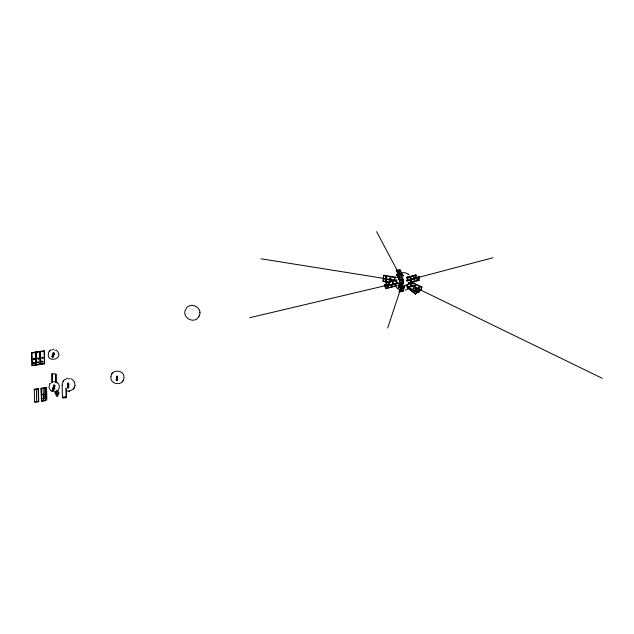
<?xml version="1.0" encoding="UTF-8"?>
<svg xmlns="http://www.w3.org/2000/svg" width="634" height="634" viewBox="0 0 634 634"><rect width="100%" height="100%" fill="white"/><g stroke="black" fill="none" stroke-linecap="round" stroke-linejoin="round"><path stroke-width="0.95" d="M199.116 315.978C195.24 325.179 180.698 317.618 185.841 309.186C190.002 300.651 203.672 307.91 199.052 316.104M389.926 282.487L383.079 281.393L383.602 278.556M394.847 280.767L383.11 278.889L383.118 278.413L396.099 280.125A8.504 6.768 32.4 0 0 397.098 282.51M396.519 277.296L383.808 275.267L383.8 275.742L395.537 277.621M68.583 387.636L68.583 387.913A6.15 1.133 2.6 0 1 67.497 387.849L67.505 387.437A6.498 0.436 -86.7 0 1 67.687 383.578L67.909 383.047M117.338 380.654A6.15 1.133 2.6 0 1 116.315 380.59L116.323 380.178A6.498 0.436 -86.7 0 1 116.513 376.319A6.15 1.133 2.6 0 0 117.528 376.382M117.409 380.384L117.623 380.123A3.257 0.602 2.6 0 1 116.537 380.059L116.315 380.59M402.78 275.188L402.764 275.655L401.053 275.806M117.591 376.382L117.567 376.818A6.498 0.436 -86.7 0 0 117.409 380.265M116.696 376.295L116.537 380.059M67.893 383.229L67.497 387.849M391.019 285.046L391.63 285.585L391.931 285.007M75.05 385.535L74.305 381.47L71.214 378.664M110.95 376.588C109.547 384.878 123.559 386.526 123.915 377.935C125.033 369.685 111.378 368.655 110.974 376.477M62.172 383.61L63.923 380.091L67.6 378.189M69.352 391.099L73.282 389.181L75.034 385.662M406.275 280.696L415.199 278.342L415.722 274.91L416.332 275.251L415.809 278.683L406.885 281.036M408.93 282.621L418.4 280.125L418.916 276.693L419.526 277.034L419.011 280.466L410.079 282.819M383.11 278.889L383.808 275.267M383.079 281.393L383.768 278.247M418.567 292.607L419.645 289.255L418.567 292.607L414.279 290.523M413.091 286.623L420.802 290.372L421.879 287.02L411.601 282.019M420.802 290.372L421.879 287.02M53.288 356.562L53.898 354.477M52.313 356.165L52.804 354.62M411.846 282.154L411.831 282.185A8.504 6.277 45 0 1 411.403 284.642M54.152 388.317L54.476 387.295M52.947 356.546C52.947 358.479 51.085 355.951 52.86 354.438M52.994 357.267L53.842 354.786M53.676 389.625L54.08 388.357M52.947 388.468L52.662 389.371L53.652 389.696M54.017 388.824L52.876 391.527L51.885 391.202L54.247 384.743M53.145 387.842L53.938 385.599M52.876 391.527L54.413 387.493M54.159 388.111L54.524 387.144M52.725 354.683L53.502 352.536M54.405 387.342L54.873 385.94L54.104 387.778L53.105 387.445M52.891 354.184C52.725 352.813 54.881 353.344 53.945 354.485M53.922 354.564L54.207 353.701M403.581 282.217L401.956 287.139L398.279 287.685L399.721 281.948M398.279 287.685L400.181 281.94M404.825 285.665L402.931 291.41L399.254 291.957L400.419 287.036M399.254 291.957L400.878 287.028M387.675 328.032L401.821 285.189M401.956 287.139L403.398 281.401M402.931 291.41L404.365 285.665M53.811 385.979L54.841 385.932M411.815 282.241L411.648 282.637M413.875 277.383C415.69 277.795 412.195 276.345 413.883 277.24M413.875 279.879C415.397 280.727 412.393 278.746 413.891 279.737M417.069 279.166C418.543 280.062 415.587 278.009 417.085 279.023M53.914 388.571L54.603 386.883M54.572 391.796L56.577 396.068L57.528 396.25L58.914 392.874L57.71 390.314M51.98 357.013L52.281 356.292L52.812 356.498M51.885 391.202L52.646 389.403M52.994 389.49L54.128 386.788L54.936 388.491M68.583 387.913L68.805 387.382A3.257 0.602 2.6 0 1 67.719 387.319M411.371 284.714L411.244 284.975A8.749 6.451 45 0 0 411.632 282.677M49.143 351.482C43.532 364.281 66.396 359.518 56.267 350.039M49.824 383.839L48.945 387.422L50.665 390.695M395.148 277.256L394.998 277.652A8.504 7.188 0.7 0 0 394.562 280.069M56.125 382.881L55.943 374.147L52.043 373.672L51.964 382.936M55.943 374.147L55.847 382.453M395.006 277.534L394.776 278.033A8.749 7.394 0.7 0 0 394.308 280.553M74.344 387.699L73.948 388.365M416.213 289.762L417.101 290.229L416.221 290.087M396.797 285.91L385.868 288.502L384.331 285.332L384.624 284.872C396.615 285.007 384.822 283.763 389.221 283.778M398.318 283.525L387.39 286.108L385.852 282.938L397.074 279.895M385.868 288.502L397.09 285.458M387.39 286.108L398.612 283.065M111.798 374.076L112.075 373.648M62.98 381.335L63.249 380.907M122.774 381.105L123.044 380.677M49.214 351.379L49.714 350.784M49.896 383.736L50.395 383.142M58.304 389.918C60.079 387.683 59.501 384.085 57.123 382.508L57.401 382.714M63.408 380.693L63.733 380.289M73.465 388.975L73.798 388.579M112.226 373.434L112.559 373.038M122.291 381.723L122.616 381.319M49.674 350.832L50.696 350M416.633 288.494L416.887 288.977L414.224 291.545L413.97 291.061L416.633 288.494L408.375 282.265M417.949 291.046L418.202 291.537L415.539 294.105L415.286 293.613L417.949 291.046L415.698 289.35M414.684 290.697C413.677 292.115 416.498 290.974 414.977 290.61M410.634 285.791C409.39 287.368 412.599 285.886 410.634 285.791A8.504 6.72 -27.3 0 1 407.924 288.359M407.456 289.247L405.094 290.174M406.79 277.264L415.722 274.91M399.222 279.531L402.899 278.984M406.513 277.843L416.332 275.251M415.341 277.637L418.916 276.693M415.952 277.977L419.526 277.034M410.705 279.443L413.574 278.683M415.484 278.183L492.99 257.753M412.377 289.635L411.862 289.413M385.852 282.938L396.781 280.355M384.331 285.332L387.065 284.682M249.741 317.713L387.715 285.086M391.138 285.165C389.696 285.554 392.367 286.655 391.519 285.316M400.355 275.243L402.796 274.982M398.136 274.419L396.305 270.258L399.975 269.704L403.137 275.616M396.337 271.043L400.006 270.496L403.169 276.4M399.658 281.076L396.464 274.379L400.22 273.904L399.729 274.245M396.496 275.164L400.173 274.617L403.327 280.521M398.097 286.869L401.774 286.322M399.071 291.141L402.741 290.594M31.7 352.639L35.464 352.076L35.678 352.536L35.948 365.144L32.183 365.699L31.7 352.639L32.183 365.699M36.043 351.989L39.807 351.434L40.021 351.894L40.283 364.495L36.526 365.057L36.043 351.989L36.526 365.057M40.386 351.347L44.142 350.784L44.364 351.244L44.626 363.853L40.861 364.407L40.386 351.347L40.861 364.407M31.914 353.098L35.678 352.536M36.257 352.449L40.021 351.894M40.6 351.807L44.364 351.244M31.962 365.239L35.726 364.685L35.948 365.144M36.304 364.598L40.069 364.035L40.283 364.495M40.647 363.948L44.412 363.393L44.626 363.853M34.291 389.205L38.199 388.618L38.452 389.157L38.714 401.766L34.807 402.344L34.553 401.805L34.291 389.205L34.545 389.736M41.162 388.222L46.551 387.422L46.813 400.022L41.424 400.823L41.162 388.222L41.638 401.29L45.402 400.728L45.141 388.127L44.919 387.659L45.402 400.728M35.52 389.593L38.452 389.157M41.376 388.682L45.141 388.127M45.014 392.074L46.639 391.828M43.175 394.562L46.686 394.039M43.215 396.448L46.726 395.925M43.263 398.342L46.765 397.819M62.425 397.169L66.102 396.622L66.554 397.581L62.877 398.128L62.425 397.169L62.156 384.569L62.608 385.527M34.553 401.805L38.46 401.227L38.714 401.766M67.347 391.027L69.011 391.13M53.082 349.223L53.858 349.231M68.765 391.154L69.597 391.075M402.527 272.525L405.689 272.913L408.367 274.268M53.827 381.573L54.754 381.605M260.962 258.775L383.586 278.35M383.087 280.917L389.934 282.011M57.963 392.692L58.914 392.874M387.691 285.514C385.924 285.72 388.84 287.043 387.921 285.641M407.353 277.113L408.145 277.407M403.549 280.196L400.141 273.825L399.436 274.205M411.173 282.447L421.451 287.448M410.087 284.531L421.23 289.944M415.5 287.511L602.3 378.316M415.793 288.01L419.217 289.683M417.275 291.347L418.995 292.179M415.199 278.342L415.809 278.683M418.4 280.125L419.011 280.466M398.707 289.286L397.724 288.652M408.47 274.348L409.104 274.879M397.621 288.573L397.906 288.787M408.185 274.134L408.661 274.482M408.629 282.756L416.887 288.977M410.444 285.387L411.941 286.513M415.952 289.833L418.202 291.537M405.712 284.832L413.97 291.061M405.966 285.324L414.224 291.545M407.036 287.384L415.286 293.613M407.282 287.876L415.539 294.105M396.987 288.042L396.313 287.353M399.682 282.32L399.357 281.861M397.249 282.748L397.629 283.295L396.987 283.612A8.749 6.966 32.4 0 1 395.735 281.139L395.6 280.672M396.305 270.258L398.556 274.474M396.464 274.379L399.872 280.743M376.604 231.656L399.333 274.474M386.146 282.487L387.675 285.649M384.624 284.872L386.161 288.042M56.759 390.124L57.559 391.836M56.141 391.059L57.749 394.475M55.118 391.13L57.528 396.25M53.161 388.808L53.803 390.164M41.424 400.823L41.638 401.29M117.108 377.531L117.607 378.878M68.29 384.79L68.789 386.138M404.69 285.649L403.913 286.053A5.809 2.061 -12.8 0 1 401.663 286.37M404.23 286.338L404.405 286.925A8.504 3.019 -12.8 0 1 400.736 287.471L400.553 286.885M399.246 279.768L399.317 280.434A8.504 4.034 -2.3 0 1 402.986 279.887L402.915 279.182M199.813 312.174L199.837 312.665M399.975 269.704L400.006 270.496M400.141 273.825L400.173 274.617M66.364 388.856L66.554 397.581M65.912 387.897L66.102 396.622M52.043 373.672L52.234 382.397M44.142 350.784L44.412 363.393M43.152 388.174L43.413 400.775M39.807 351.434L40.069 364.035M38.199 388.618L38.46 401.227M36.368 389.181L36.637 401.782M35.464 352.076L35.726 364.685M69.883 378.807A6.15 4.422 24.2 0 0 68.844 378.577A6.498 1.284 -77.8 0 0 68.678 378.831M67.687 383.578A6.15 1.133 2.6 0 0 68.71 383.641L68.741 384.077A6.498 0.436 -86.7 0 0 68.591 387.525M68.583 383.736A3.875 0.761 -77.8 0 1 68.718 383.237M68.512 383.713A3.257 2.338 24.2 0 0 67.537 383.515A3.875 0.761 -77.8 0 1 67.6 383.269M68.805 384.616A3.257 1.847 -19.1 0 1 68.504 384.727M53.779 385.203A2.179 1.775 25.7 0 1 54.841 385.496M52.226 382.223A5.199 4.24 25.7 0 1 52.939 382.104M55.499 382.445A5.199 4.24 25.7 0 1 55.958 382.627M53.097 352.845A2.179 1.775 25.7 0 1 54.215 353.17M53.002 356.625A0.975 0.412 22.3 0 1 52.479 356.451M53.581 356.665A2.179 0.824 -78.8 0 1 53.43 356.633M54.12 353.178A0.975 0.412 22.3 0 1 53.866 353.075A2.179 0.824 -78.8 0 1 53.7 354.874M51.544 349.873A5.199 4.24 25.7 0 1 52.313 349.746M54.825 350.087A5.199 4.24 25.7 0 1 55.277 350.277M117.401 376.477A3.875 0.761 -77.8 0 1 117.464 376.255M116.601 376.279A3.257 2.338 24.2 0 1 117.33 376.453M117.631 377.357A3.257 1.847 -19.1 0 1 117.322 377.468M395.901 285.736A8.749 6.966 32.4 0 1 394.728 283.691M395.822 286.148A8.504 6.768 32.4 0 1 394.681 284.175M403.343 281.821A6.158 2.187 -12.8 0 1 400.07 282.265M404.191 286.203A8.749 3.107 -12.8 0 1 401.639 286.647M408.145 277.454A8.749 5.46 -60.9 0 1 407.63 280.838L406.862 280.553L407.044 279.824A8.504 5.31 -60.9 0 0 407.361 277.201M410.729 279.245A8.749 5.46 -60.9 0 1 410.349 281.813L410.214 282.281L410.753 282.32A8.504 5.31 -60.9 0 0 411.165 279.325M409.215 286.893A8.749 6.911 -27.3 0 1 407.836 287.994M400.569 280.545A6.158 2.916 -2.3 0 1 402.923 280.212M42.755 398.382C43.247 399.357 44.642 397.748 42.906 398.707C42.74 397.47 44.768 398.001 42.755 398.382M42.819 394.578C44.245 394.61 44.118 395.537 43.072 394.903C44.665 394.086 42.288 395.592 43.041 394.205C44.261 394.213 43.477 393.944 42.827 394.514M33.364 358.987C34.371 361.459 35.044 357.314 33.364 358.987M33.293 362.791L34.284 362.807L34.474 363.353L33.531 363.409L34.109 362.363L33.301 362.751M37.636 362.149L38.832 362.664L37.874 362.767L38.452 361.721L37.636 362.149M37.707 358.345C38.84 359.692 38.801 356.744 37.707 358.297M37.921 358.804C38.84 360.239 39.316 357.235 37.929 358.765M41.979 361.499L42.969 361.515L43.152 362.062L42.216 362.117L42.795 361.071L41.987 361.459M42.042 357.695C43.128 359.113 43.215 356.007 42.042 357.695M42.264 358.155C43.326 359.51 43.532 356.577 42.28 358.075M42.969 398.834C43.92 400.276 44.277 397.233 42.977 398.794M410.008 277.969L411.379 278.033L410.832 278.643L410.681 277.415L410.016 277.93M385.48 279.713C385.694 282.265 387.501 278.326 385.48 279.713M385.504 277.684C386.526 279.206 386.764 276.321 385.512 277.644M385.512 277.209C386.439 278.722 386.922 275.925 385.527 277.129M389.878 278.508L390.695 278.912L390.821 278.31L389.886 277.993L390.885 277.914L389.894 278.437M389.847 281.013C390.806 282.59 391.178 279.57 389.847 281.013M389.855 280.537C390.869 282.051 391.202 279.174 389.862 280.497M414.596 285.641C416.562 287.194 415.658 284.349 414.612 285.569M416.617 289.445C417.457 291.22 417.711 288.399 416.617 289.445M418.424 287.63C420.31 289.294 419.565 286.299 418.424 287.63M410.531 286.687C411.624 288.018 411.601 285.157 410.539 286.639M413.106 288.51C413.994 289.889 414.493 286.964 413.114 288.462M413.352 288.993C414.533 290.285 414.319 287.503 413.368 288.953M414.676 291.545C415.682 292.892 415.904 290.007 414.684 291.505M386.843 286.243C387.786 287.955 388.008 285.046 386.843 286.243M388.658 283.39C389.49 285.102 390.021 282.225 388.658 283.39M392.248 283.073L393.215 283.398L392.28 282.986M392.541 282.613C393.508 284.309 393.722 281.441 392.541 282.613M398.263 271.146L399.277 271.154L398.271 271.122M398.295 271.931L399.309 271.946L398.318 271.883M398.429 275.267L399.444 275.275L398.429 275.267M398.461 276.052L399.475 276.067L398.461 276.052M399.206 273.191L400.22 273.206L399.214 273.167M399.365 277.312L400.387 277.327L399.365 277.312M399.396 278.104L400.419 278.112L399.404 278.072M399.769 285.665L400.767 285.482L399.769 285.665M399.959 286.481L400.95 286.299L399.959 286.481M400.482 283.921L401.481 283.739L400.506 283.881M400.672 284.737L401.663 284.555L400.68 284.714M400.743 289.936L401.734 289.754L400.751 289.912M400.926 290.752L401.924 290.57L400.95 290.713M401.457 288.193L402.447 288.01L401.465 288.169M401.639 289.009L402.63 288.803L401.647 288.985M33.594 359.367L34.395 359.026L33.602 359.359M385.615 279.935L386.423 279.99L385.654 279.903M409.033 282.764L409.017 282.748A8.504 6.72 -27.3 0 1 406.354 285.316L406.766 285.926A8.749 6.911 -27.3 0 0 409.429 283.358L409.033 282.764M403.406 282.748L403.256 281.868A8.504 3.019 -12.8 0 1 399.578 282.384L399.729 283.295A8.749 3.107 -12.8 0 0 403.406 282.748L403.398 282.724"/></g></svg>
